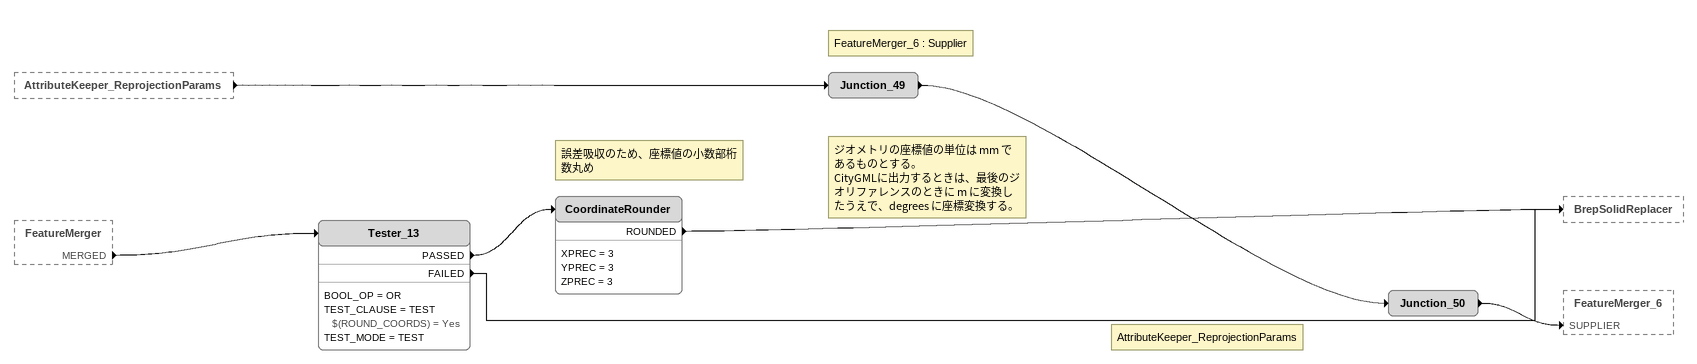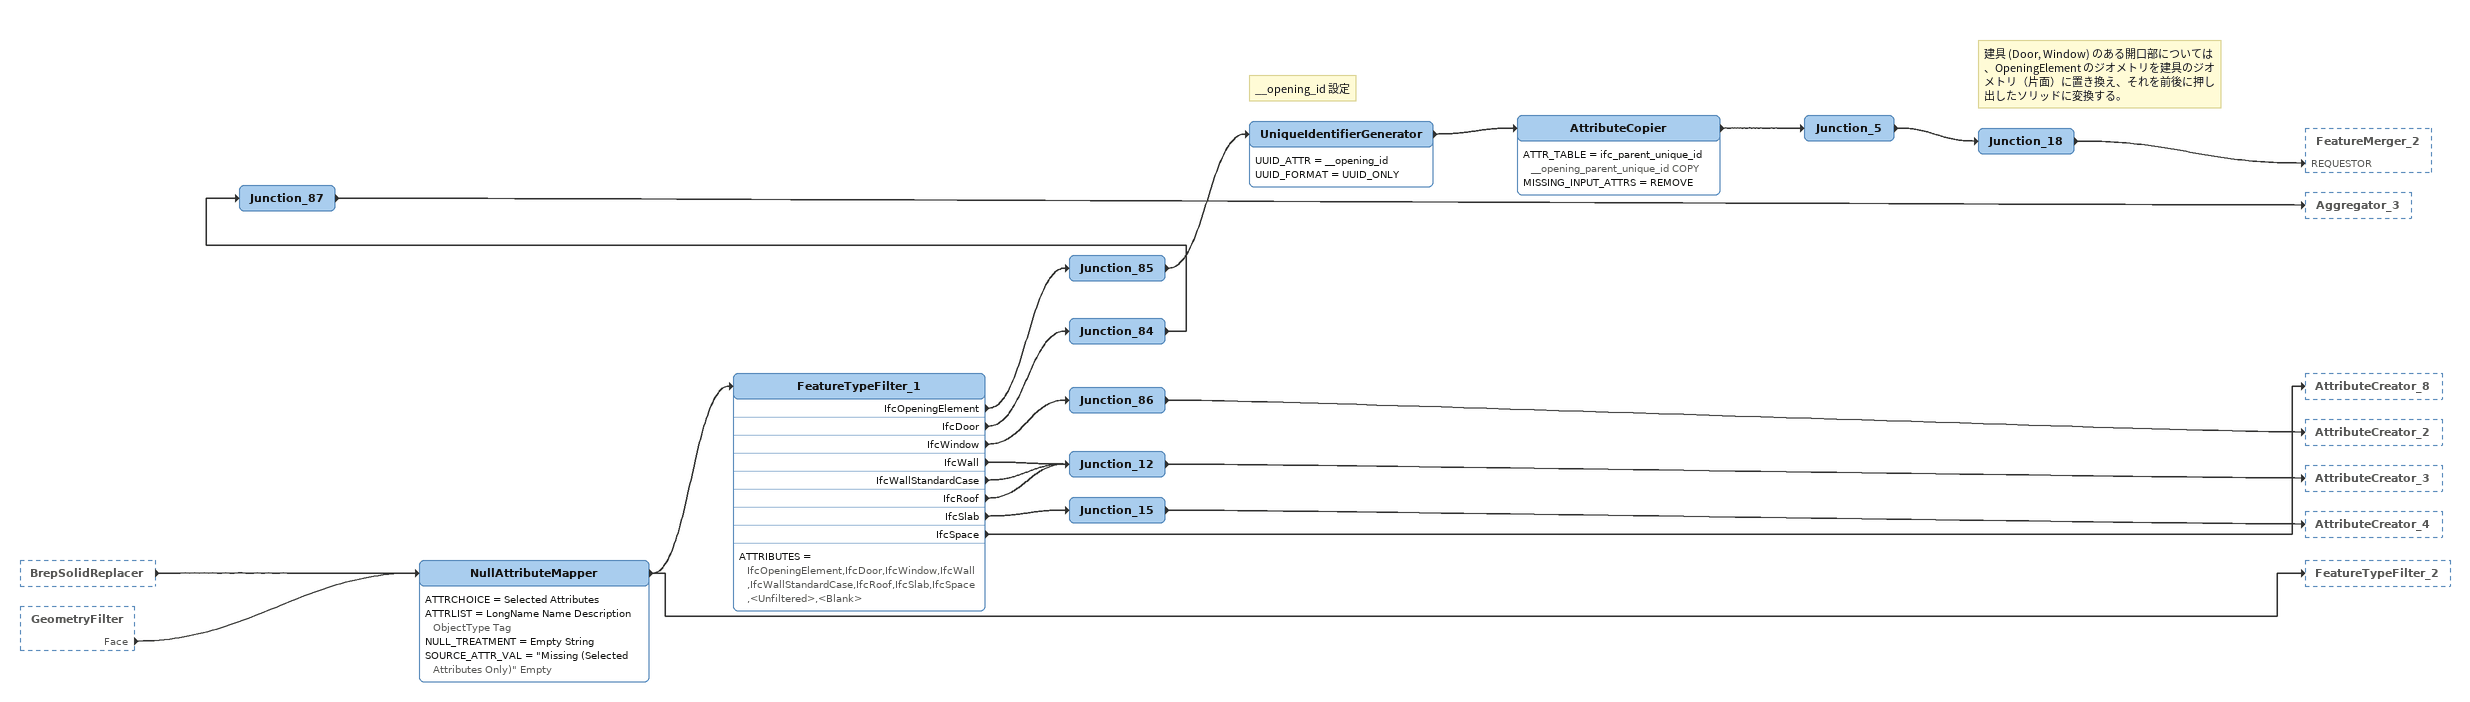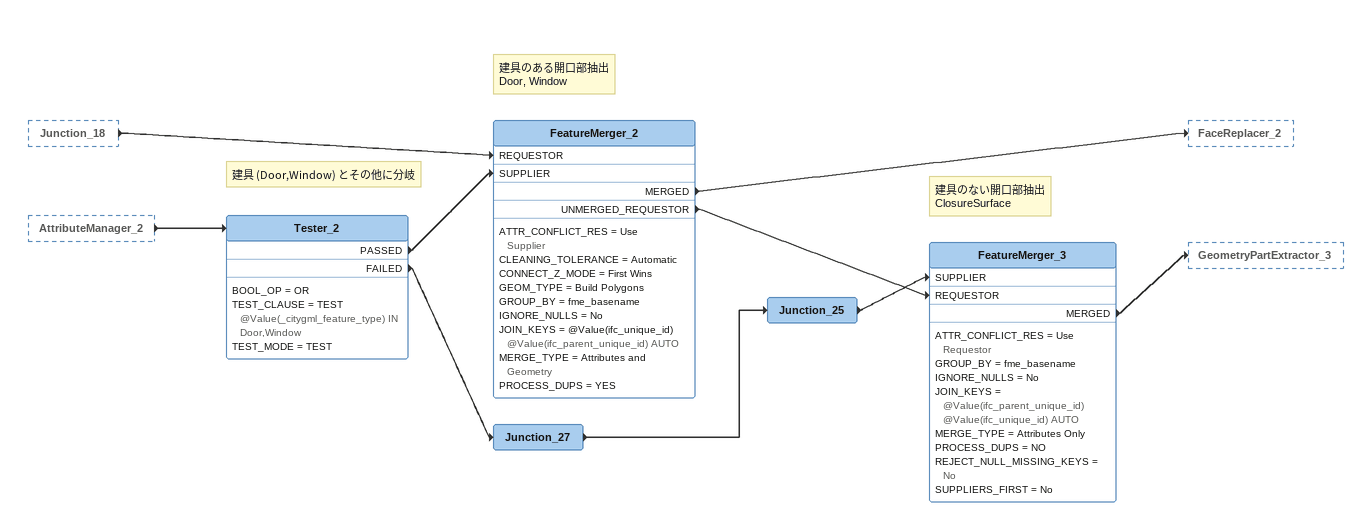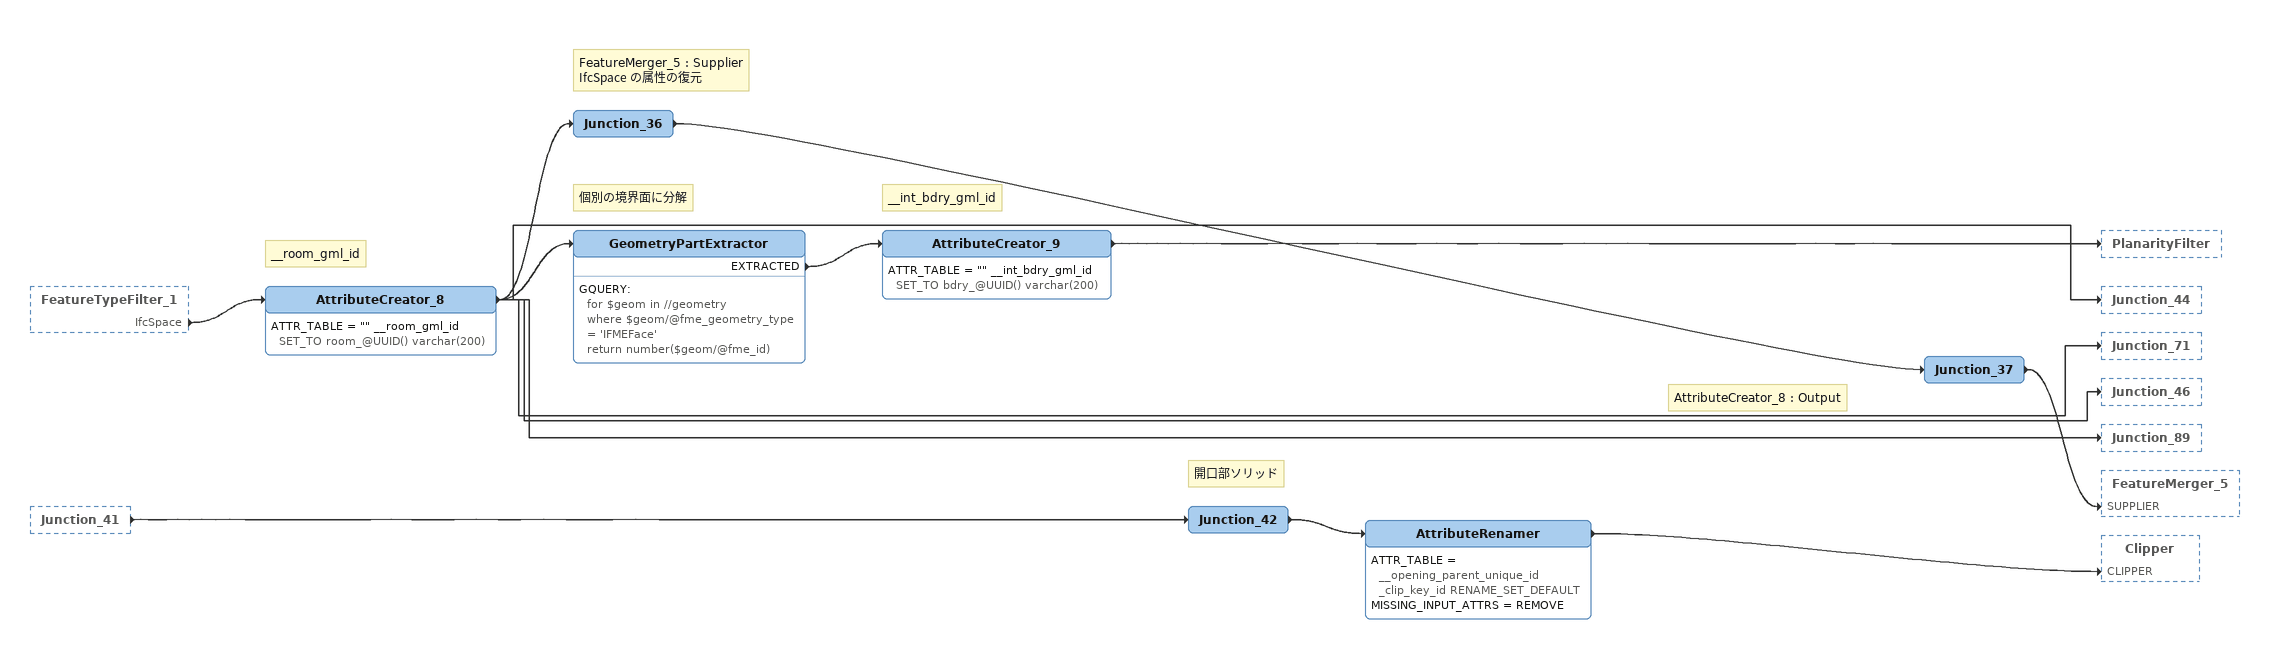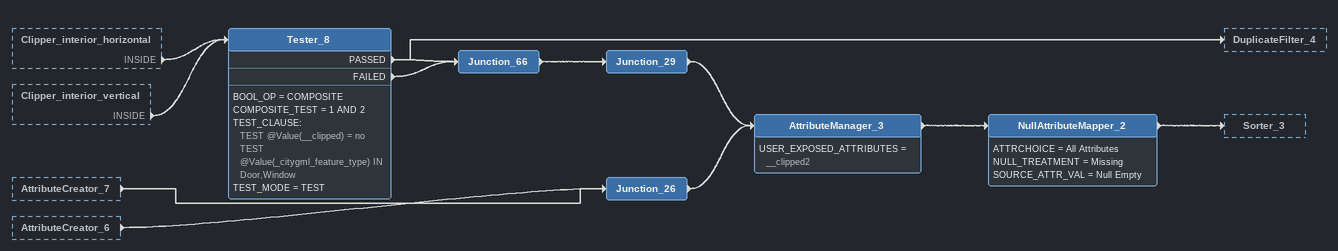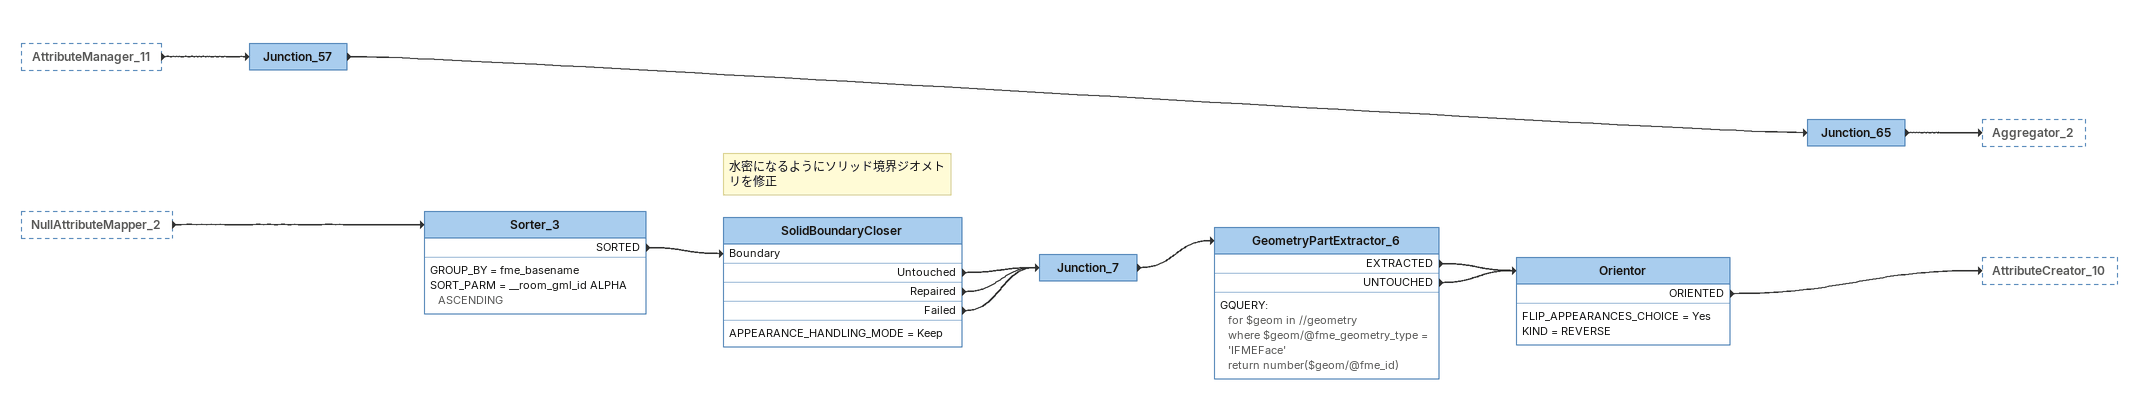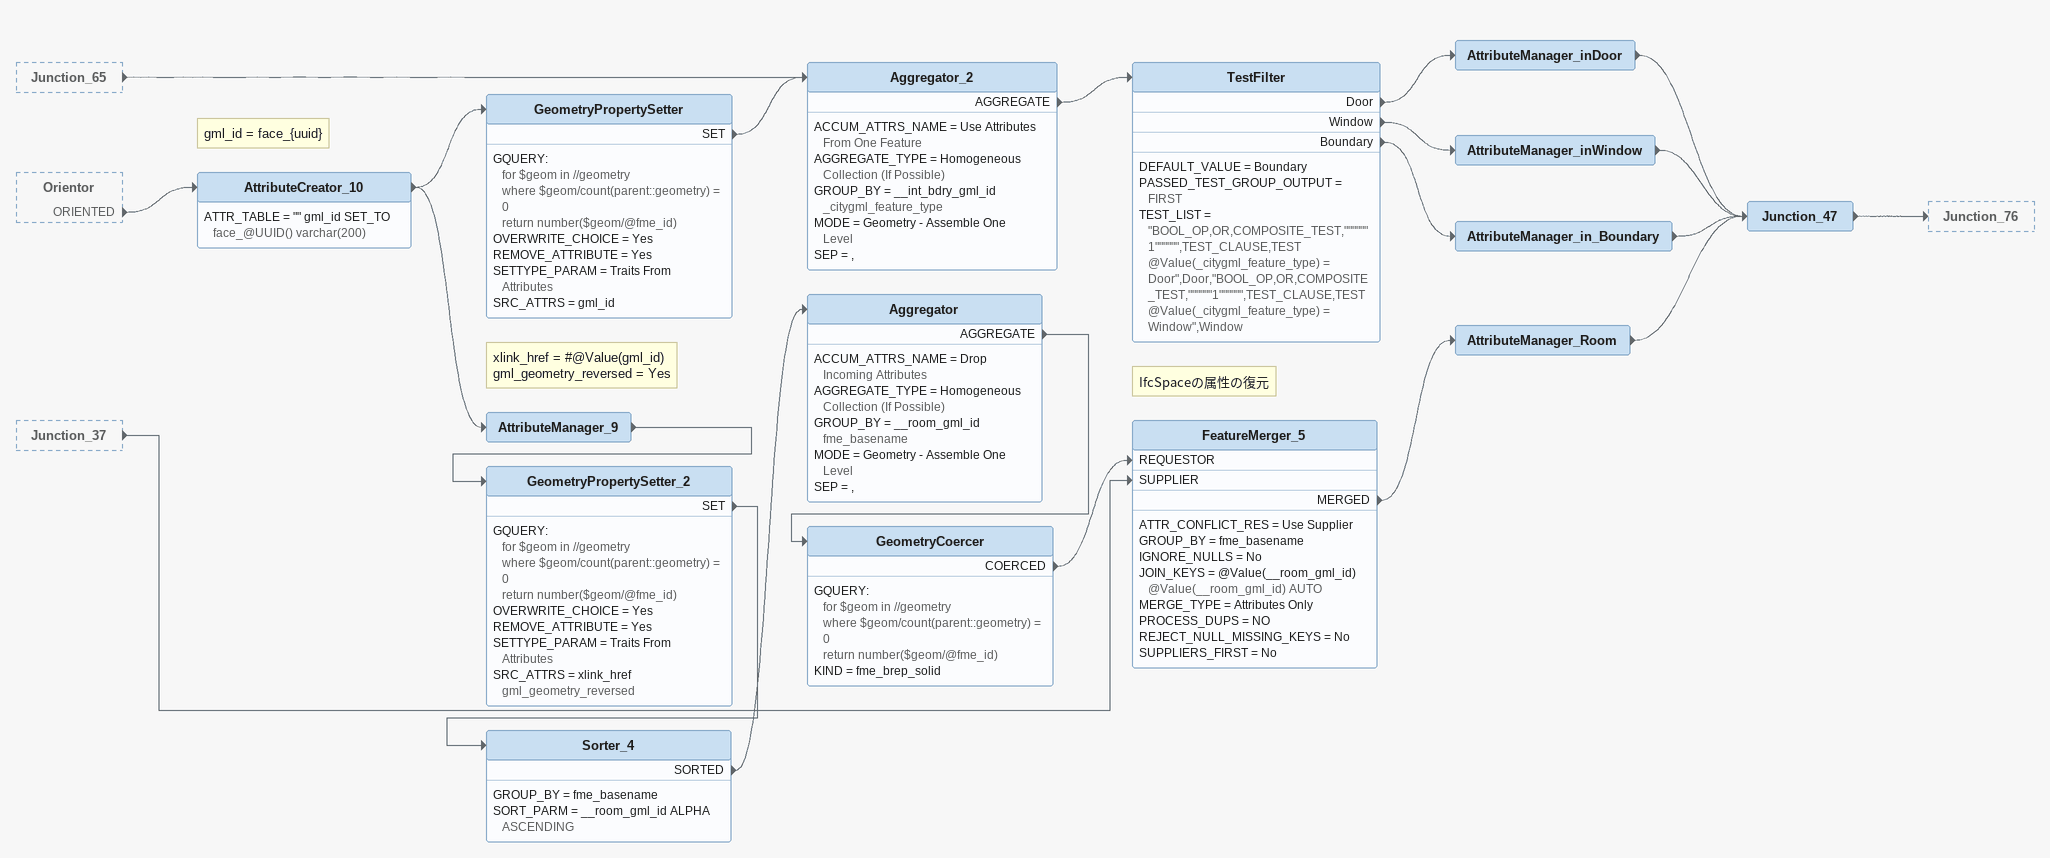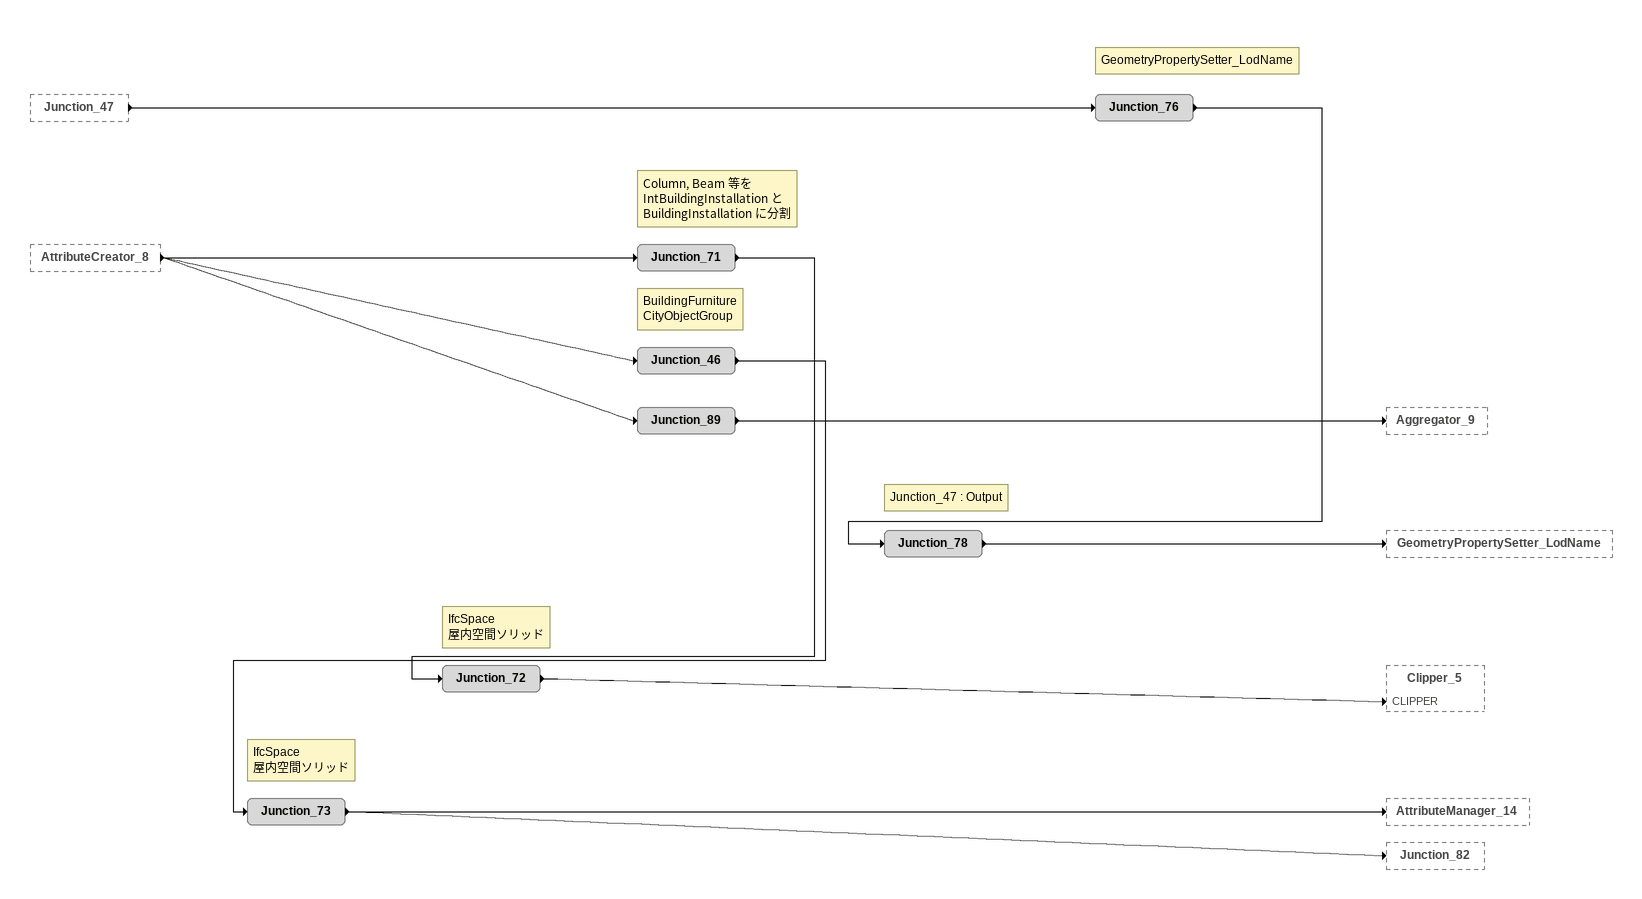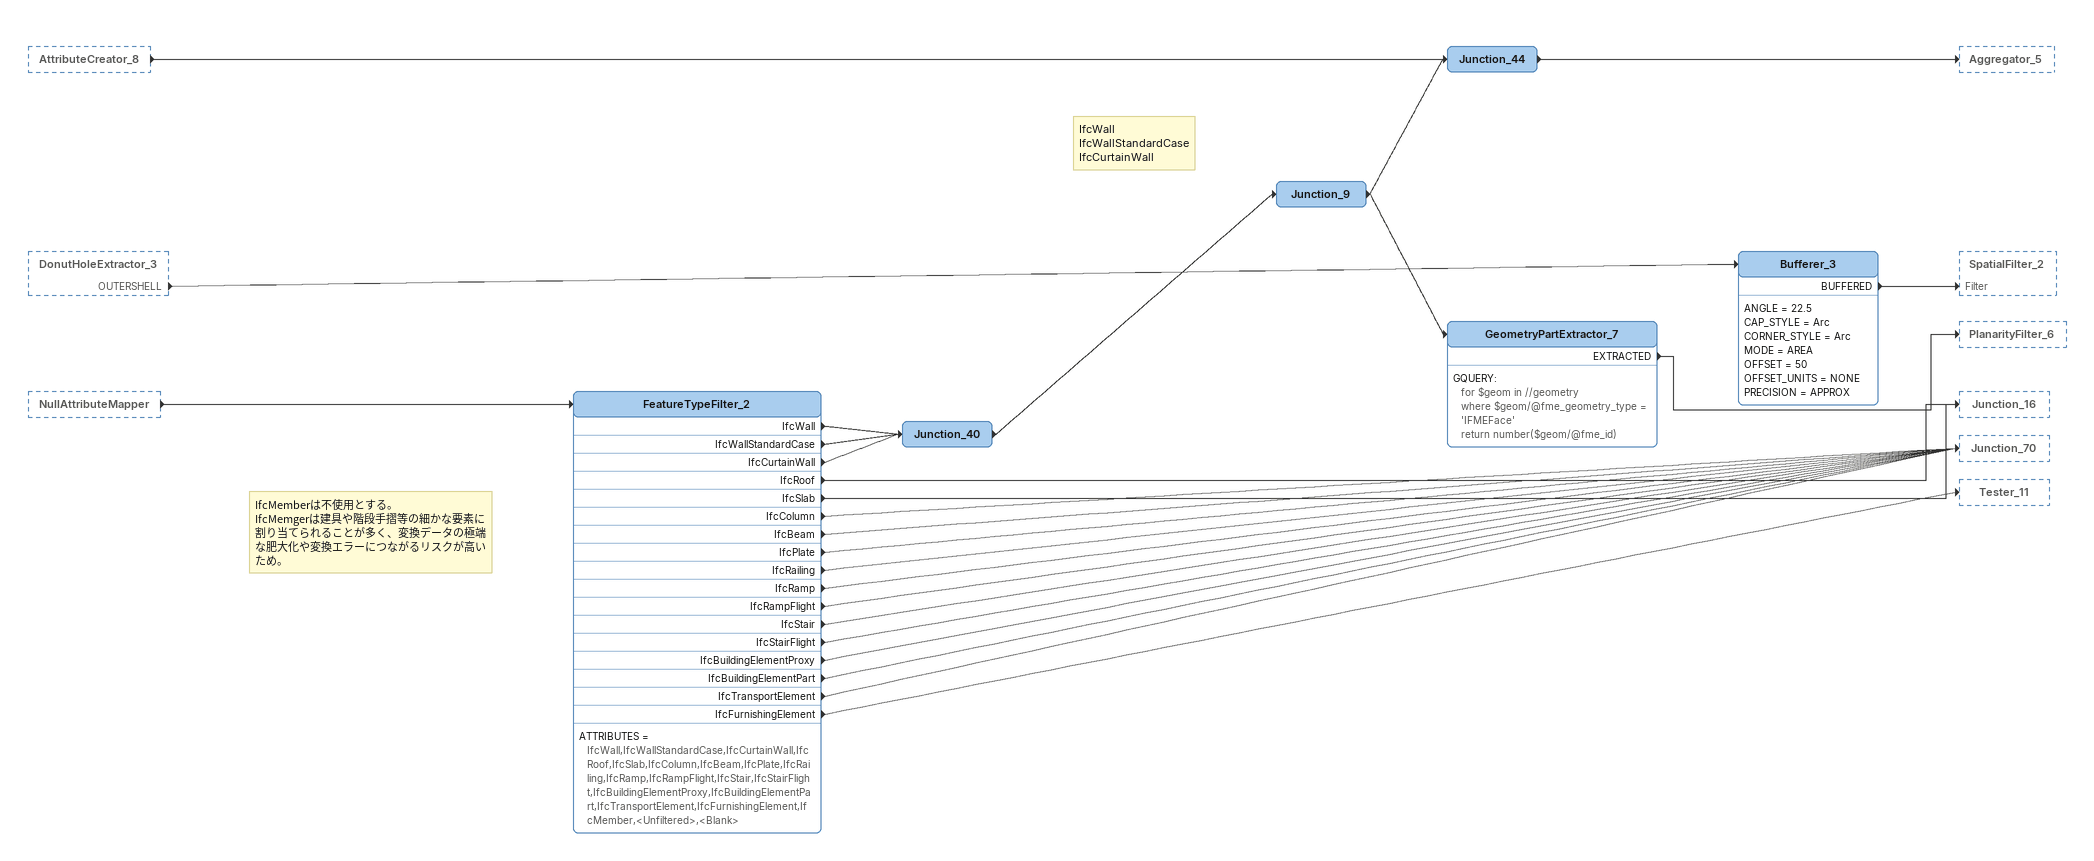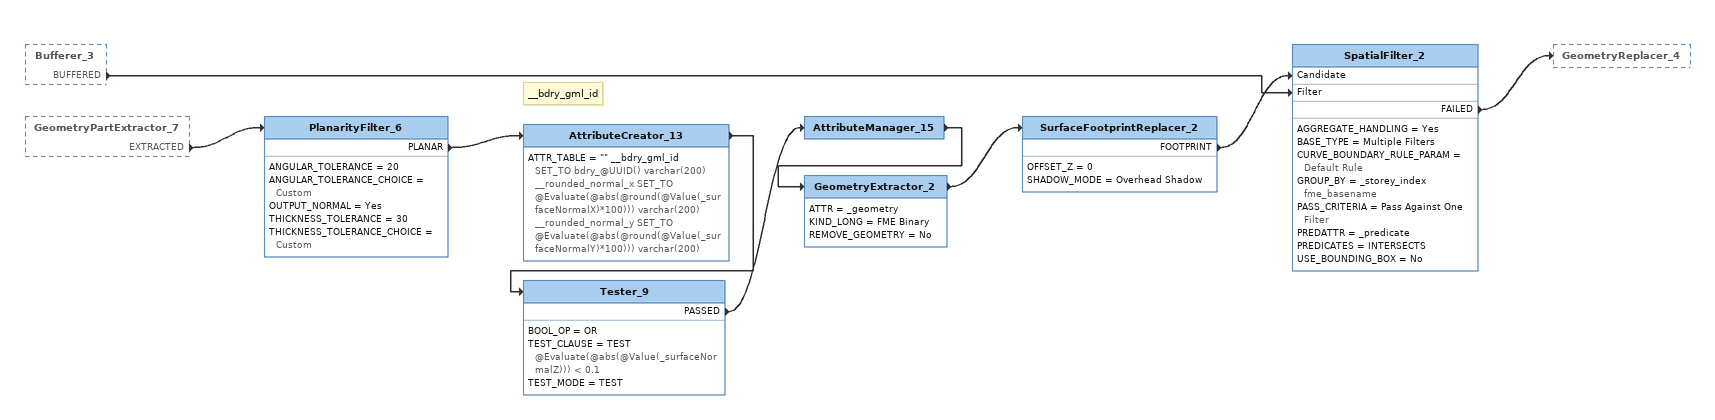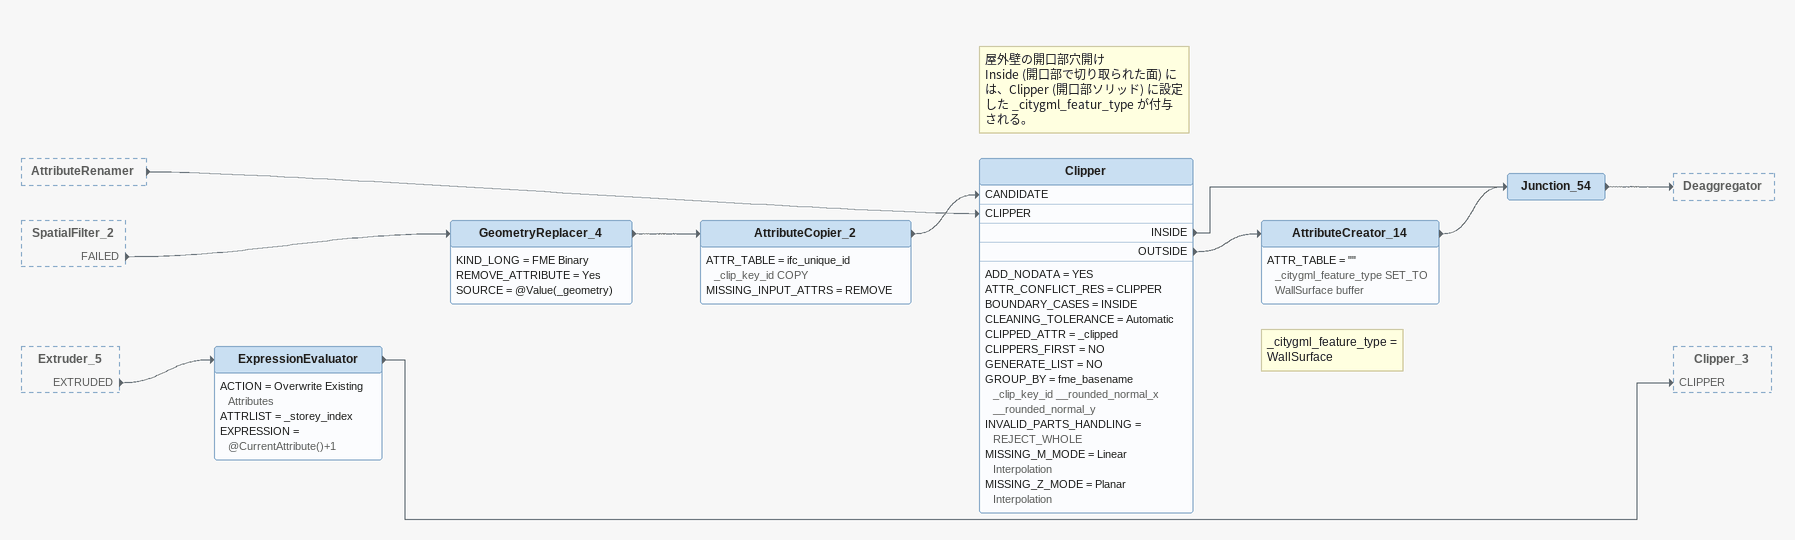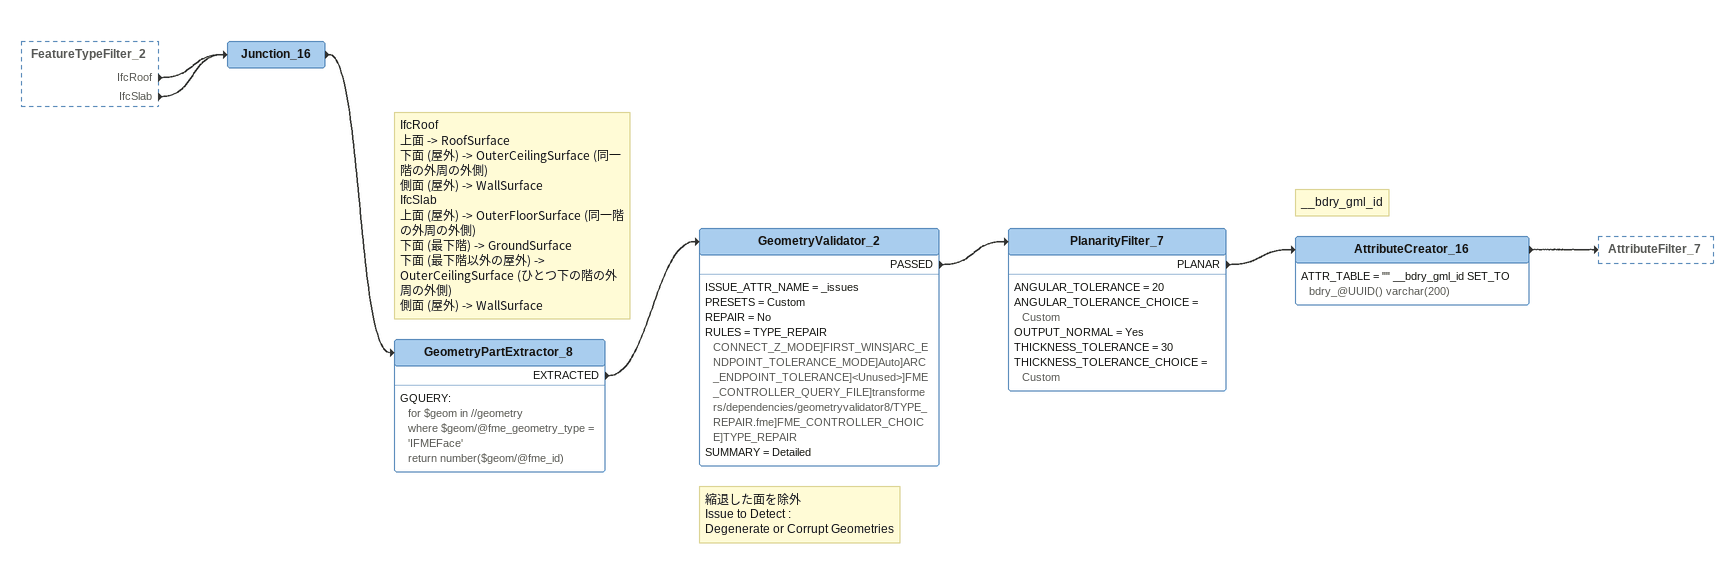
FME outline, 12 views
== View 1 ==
AttributeKeeper_ReprojectionParams [outside]
    -> Junction_49
FeatureMerger [outside]
    MERGED -> Tester_13
Note: FeatureMerger_6 : Supplier
Junction_49
    -> Junction_50
Note: AttributeKeeper_ReprojectionParams
Junction_50
    -> FeatureMerger_6 [SUPPLIER]
Tester_13
    BOOL_OP = OR
    TEST_CLAUSE = TEST $(ROUND_COORDS) = Yes
    TEST_MODE = TEST
    PASSED -> CoordinateRounder
    FAILED -> BrepSolidReplacer
Note: 誤差吸収のため、座標値の小数部桁数丸め
Note: ジオメトリの座標値の単位は mm であるものとする。 / CityGMLに出力するときは、最後のジオリファレンスのときに m に変換したうえで、degrees に座標変換する。
CoordinateRounder
    XPREC = 3
    YPREC = 3
    ZPREC = 3
    ROUNDED -> BrepSolidReplacer

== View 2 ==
BrepSolidReplacer [outside]
    -> NullAttributeMapper
GeometryFilter [outside]
    Face -> NullAttributeMapper
NullAttributeMapper
    ATTRCHOICE = Selected Attributes
    ATTRLIST = LongName Name Description ObjectType Tag
    NULL_TREATMENT = Empty String
    SOURCE_ATTR_VAL = "Missing (Selected Attributes Only)" Empty
    -> FeatureTypeFilter_1
    -> FeatureTypeFilter_2
FeatureTypeFilter_1
    ATTRIBUTES = IfcOpeningElement,IfcDoor,IfcWindow,IfcWall,IfcWallStandardCase,IfcRoof,IfcSlab,IfcSpace,<Unfiltered>,<Blank>
    IfcOpeningElement -> Junction_85
    IfcDoor -> Junction_84
    IfcWindow -> Junction_86
    IfcWall -> Junction_12
    IfcWallStandardCase -> Junction_12
    IfcRoof -> Junction_12
    IfcSlab -> Junction_15
    IfcSpace -> AttributeCreator_8
Junction_85
    -> UniqueIdentifierGenerator
Note: __opening_id 設定
UniqueIdentifierGenerator
    UUID_ATTR = __opening_id
    UUID_FORMAT = UUID_ONLY
    -> AttributeCopier
AttributeCopier
    ATTR_TABLE = ifc_parent_unique_id __opening_parent_unique_id COPY
    MISSING_INPUT_ATTRS = REMOVE
    -> Junction_5
Junction_5
    -> Junction_18
Note: 建具 (Door, Window) のある開口部については、OpeningElement のジオメトリを建具のジオメトリ（片面）に置き換え、それを前後に押し出したソリッドに変換する。
Junction_18
    -> FeatureMerger_2 [REQUESTOR]
Junction_84
    -> Junction_87
Junction_87
    -> Aggregator_3
Junction_86
    -> AttributeCreator_2
Junction_12
    -> AttributeCreator_3
Junction_15
    -> AttributeCreator_4

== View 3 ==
Junction_18 [outside]
    -> FeatureMerger_2 [REQUESTOR]
AttributeManager_2 [outside]
    -> Tester_2
Note: 建具 (Door,Window) とその他に分岐
Tester_2
    BOOL_OP = OR
    TEST_CLAUSE = TEST @Value(_citygml_feature_type) IN Door,Window
    TEST_MODE = TEST
    PASSED -> FeatureMerger_2 [SUPPLIER]
    FAILED -> Junction_27
Note: 建具のある開口部抽出 / Door, Window
FeatureMerger_2
    ATTR_CONFLICT_RES = Use Supplier
    CLEANING_TOLERANCE = Automatic
    CONNECT_Z_MODE = First Wins
    GEOM_TYPE = Build Polygons
    GROUP_BY = fme_basename
    IGNORE_NULLS = No
    JOIN_KEYS = @Value(ifc_unique_id) @Value(ifc_parent_unique_id) AUTO
    MERGE_TYPE = Attributes and Geometry
    PROCESS_DUPS = YES
    MERGED -> FaceReplacer_2
    UNMERGED_REQUESTOR -> FeatureMerger_3 [REQUESTOR]
Junction_27
    -> Junction_25
Junction_25
    -> FeatureMerger_3 [SUPPLIER]
Note: 建具のない開口部抽出 / ClosureSurface
FeatureMerger_3
    ATTR_CONFLICT_RES = Use Requestor
    GROUP_BY = fme_basename
    IGNORE_NULLS = No
    JOIN_KEYS = @Value(ifc_parent_unique_id) @Value(ifc_unique_id) AUTO
    MERGE_TYPE = Attributes Only
    PROCESS_DUPS = NO
    REJECT_NULL_MISSING_KEYS = No
    SUPPLIERS_FIRST = No
    MERGED -> GeometryPartExtractor_3

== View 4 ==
FeatureTypeFilter_1 [outside]
    IfcSpace -> AttributeCreator_8
Junction_41 [outside]
    -> Junction_42
Note: 開口部ソリッド
Junction_42
    -> AttributeRenamer
AttributeRenamer
    ATTR_TABLE = __opening_parent_unique_id _clip_key_id RENAME_SET_DEFAULT
    MISSING_INPUT_ATTRS = REMOVE
    -> Clipper [CLIPPER]
Note: __room_gml_id
AttributeCreator_8
    ATTR_TABLE = "" __room_gml_id SET_TO room_@UUID() varchar(200)
    -> GeometryPartExtractor
    -> Junction_36
    -> Junction_44
    -> Junction_71
    -> Junction_46
    -> Junction_89
Note: FeatureMerger_5 : Supplier / IfcSpace の属性の復元
Junction_36
    -> Junction_37
Note: AttributeCreator_8 : Output
Junction_37
    -> FeatureMerger_5 [SUPPLIER]
Note: 個別の境界面に分解
GeometryPartExtractor
    GQUERY:
      for $geom in //geometry
      where $geom/@fme_geometry_type = 'IFMEFace'
      return number($geom/@fme_id)
    EXTRACTED -> AttributeCreator_9
Note: __int_bdry_gml_id
AttributeCreator_9
    ATTR_TABLE = "" __int_bdry_gml_id SET_TO bdry_@UUID() varchar(200)
    -> PlanarityFilter

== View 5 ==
Clipper_interior_horizontal [outside]
    INSIDE -> Tester_8
Clipper_interior_vertical [outside]
    INSIDE -> Tester_8
AttributeCreator_7 [outside]
    -> Junction_26
AttributeCreator_6 [outside]
    -> Junction_26
Tester_8
    BOOL_OP = COMPOSITE
    COMPOSITE_TEST = 1 AND 2
    TEST_CLAUSE:
      TEST @Value(__clipped) = no
      TEST @Value(_citygml_feature_type) IN Door,Window
    TEST_MODE = TEST
    PASSED -> DuplicateFilter_4
    PASSED -> Junction_66
    FAILED -> Junction_66
Junction_66
    -> Junction_29
Junction_29
    -> AttributeManager_3
Junction_26
    -> AttributeManager_3
AttributeManager_3
    USER_EXPOSED_ATTRIBUTES = __clipped2
    -> NullAttributeMapper_2
NullAttributeMapper_2
    ATTRCHOICE = All Attributes
    NULL_TREATMENT = Missing
    SOURCE_ATTR_VAL = Null Empty
    -> Sorter_3

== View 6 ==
AttributeManager_11 [outside]
    -> Junction_57
NullAttributeMapper_2 [outside]
    -> Sorter_3
Junction_57
    -> Junction_65
Junction_65
    -> Aggregator_2
Sorter_3
    GROUP_BY = fme_basename
    SORT_PARM = __room_gml_id ALPHA ASCENDING
    SORTED -> SolidBoundaryCloser [Boundary]
Note: 水密になるようにソリッド境界ジオメトリを修正
SolidBoundaryCloser
    APPEARANCE_HANDLING_MODE = Keep
    Untouched -> Junction_7
    Repaired -> Junction_7
    Failed -> Junction_7
Junction_7
    -> GeometryPartExtractor_6
GeometryPartExtractor_6
    GQUERY:
      for $geom in //geometry
      where $geom/@fme_geometry_type = 'IFMEFace'
      return number($geom/@fme_id)
    EXTRACTED -> Orientor
    UNTOUCHED -> Orientor
Orientor
    FLIP_APPEARANCES_CHOICE = Yes
    KIND = REVERSE
    ORIENTED -> AttributeCreator_10

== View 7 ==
Junction_65 [outside]
    -> Aggregator_2
Orientor [outside]
    ORIENTED -> AttributeCreator_10
Junction_37 [outside]
    -> FeatureMerger_5 [SUPPLIER]
Note: gml_id = face_{uuid}
AttributeCreator_10
    ATTR_TABLE = "" gml_id SET_TO face_@UUID() varchar(200)
    -> GeometryPropertySetter
    -> AttributeManager_9
GeometryPropertySetter
    GQUERY:
      for $geom in //geometry
      where $geom/count(parent::geometry) = 0
      return number($geom/@fme_id)
    OVERWRITE_CHOICE = Yes
    REMOVE_ATTRIBUTE = Yes
    SETTYPE_PARAM = Traits From Attributes
    SRC_ATTRS = gml_id
    SET -> Aggregator_2
Aggregator_2
    ACCUM_ATTRS_NAME = Use Attributes From One Feature
    AGGREGATE_TYPE = Homogeneous Collection (If Possible)
    GROUP_BY = __int_bdry_gml_id _citygml_feature_type
    MODE = Geometry - Assemble One Level
    SEP = ,
    AGGREGATE -> TestFilter
TestFilter
    DEFAULT_VALUE = Boundary
    PASSED_TEST_GROUP_OUTPUT = FIRST
    TEST_LIST = "BOOL_OP,OR,COMPOSITE_TEST,""""""1"""""",TEST_CLAUSE,TEST @Value(_citygml_feature_type) = Door",Door,"BOOL_OP,OR,COMPOSITE_TEST,""""""1"""""",TEST_CLAUSE,TEST @Value(_citygml_feature_type) = Window",Window
    Door -> AttributeManager_inDoor
    Window -> AttributeManager_inWindow
    Boundary -> AttributeManager_in_Boundary
AttributeManager_inDoor
    -> Junction_47
AttributeManager_inWindow
    -> Junction_47
AttributeManager_in_Boundary
    -> Junction_47
Note: xlink_href = #@Value(gml_id) / gml_geometry_reversed = Yes
AttributeManager_9
    -> GeometryPropertySetter_2
GeometryPropertySetter_2
    GQUERY:
      for $geom in //geometry
      where $geom/count(parent::geometry) = 0
      return number($geom/@fme_id)
    OVERWRITE_CHOICE = Yes
    REMOVE_ATTRIBUTE = Yes
    SETTYPE_PARAM = Traits From Attributes
    SRC_ATTRS = xlink_href gml_geometry_reversed
    SET -> Sorter_4
Sorter_4
    GROUP_BY = fme_basename
    SORT_PARM = __room_gml_id ALPHA ASCENDING
    SORTED -> Aggregator
Aggregator
    ACCUM_ATTRS_NAME = Drop Incoming Attributes
    AGGREGATE_TYPE = Homogeneous Collection (If Possible)
    GROUP_BY = __room_gml_id fme_basename
    MODE = Geometry - Assemble One Level
    SEP = ,
    AGGREGATE -> GeometryCoercer
GeometryCoercer
    GQUERY:
      for $geom in //geometry
      where $geom/count(parent::geometry) = 0
      return number($geom/@fme_id)
    KIND = fme_brep_solid
    COERCED -> FeatureMerger_5 [REQUESTOR]
Note: IfcSpaceの属性の復元
FeatureMerger_5
    ATTR_CONFLICT_RES = Use Supplier
    GROUP_BY = fme_basename
    IGNORE_NULLS = No
    JOIN_KEYS = @Value(__room_gml_id) @Value(__room_gml_id) AUTO
    MERGE_TYPE = Attributes Only
    PROCESS_DUPS = NO
    REJECT_NULL_MISSING_KEYS = No
    SUPPLIERS_FIRST = No
    MERGED -> AttributeManager_Room
AttributeManager_Room
    -> Junction_47
Junction_47
    -> Junction_76

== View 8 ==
Junction_47 [outside]
    -> Junction_76
AttributeCreator_8 [outside]
    -> Junction_71
    -> Junction_46
    -> Junction_89
Note: GeometryPropertySetter_LodName
Junction_76
    -> Junction_78
Note: Junction_47 : Output
Junction_78
    -> GeometryPropertySetter_LodName
Note: Column, Beam 等を / IntBuildingInstallation と / BuildingInstallation に分割
Junction_71
    -> Junction_72
Note: IfcSpace / 屋内空間ソリッド
Junction_72
    -> Clipper_5 [CLIPPER]
Note: BuildingFurniture / CityObjectGroup
Junction_46
    -> Junction_73
Note: IfcSpace / 屋内空間ソリッド
Junction_73
    -> AttributeManager_14
    -> Junction_82
Junction_89
    -> Aggregator_9

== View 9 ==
AttributeCreator_8 [outside]
    -> Junction_44
DonutHoleExtractor_3 [outside]
    OUTERSHELL -> Bufferer_3
NullAttributeMapper [outside]
    -> FeatureTypeFilter_2
Bufferer_3
    ANGLE = 22.5
    CAP_STYLE = Arc
    CORNER_STYLE = Arc
    MODE = AREA
    OFFSET = 50
    OFFSET_UNITS = NONE
    PRECISION = APPROX
    BUFFERED -> SpatialFilter_2 [Filter]
Note: IfcMemberは不使用とする。 / IfcMemgerは建具や階段手摺等の細かな要素に割り当てられることが多く、変換データの極端な肥大化や変換エラーにつながるリスクが高いため。
FeatureTypeFilter_2
    ATTRIBUTES = IfcWall,IfcWallStandardCase,IfcCurtainWall,IfcRoof,IfcSlab,IfcColumn,IfcBeam,IfcPlate,IfcRailing,IfcRamp,IfcRampFlight,IfcStair,IfcStairFlight,IfcBuildingElementProxy,IfcBuildingElementPart,IfcTransportElement,IfcFurnishingElement,IfcMember,<Unfiltered>,<Blank>
    IfcWall -> Junction_40
    IfcWallStandardCase -> Junction_40
    IfcCurtainWall -> Junction_40
    IfcRoof -> Junction_16
    IfcSlab -> Junction_16
    IfcColumn -> Junction_70
    IfcBeam -> Junction_70
    IfcPlate -> Junction_70
    IfcRailing -> Junction_70
    IfcRamp -> Junction_70
    IfcRampFlight -> Junction_70
    IfcStair -> Junction_70
    IfcStairFlight -> Junction_70
    IfcBuildingElementProxy -> Junction_70
    IfcBuildingElementPart -> Junction_70
    IfcTransportElement -> Junction_70
    IfcFurnishingElement -> Tester_11
Junction_40
    -> Junction_9
Note: IfcWall / IfcWallStandardCase / IfcCurtainWall
Junction_9
    -> GeometryPartExtractor_7
    -> Junction_44
Junction_44
    -> Aggregator_5
GeometryPartExtractor_7
    GQUERY:
      for $geom in //geometry
      where $geom/@fme_geometry_type = 'IFMEFace'
      return number($geom/@fme_id)
    EXTRACTED -> PlanarityFilter_6

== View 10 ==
Bufferer_3 [outside]
    BUFFERED -> SpatialFilter_2 [Filter]
GeometryPartExtractor_7 [outside]
    EXTRACTED -> PlanarityFilter_6
PlanarityFilter_6
    ANGULAR_TOLERANCE = 20
    ANGULAR_TOLERANCE_CHOICE = Custom
    OUTPUT_NORMAL = Yes
    THICKNESS_TOLERANCE = 30
    THICKNESS_TOLERANCE_CHOICE = Custom
    PLANAR -> AttributeCreator_13
Note: __bdry_gml_id
AttributeCreator_13
    ATTR_TABLE = "" __bdry_gml_id SET_TO bdry_@UUID() varchar(200)  __rounded_normal_x SET_TO @Evaluate(@abs(@round(@Value(_surfaceNormalX)*100))) varchar(200)  __rounded_normal_y SET_TO @Evaluate(@abs(@round(@Value(_surfaceNormalY)*100))) varchar(200)
    -> Tester_9
Tester_9
    BOOL_OP = OR
    TEST_CLAUSE = TEST @Evaluate(@abs(@Value(_surfaceNormalZ))) < 0.1
    TEST_MODE = TEST
    PASSED -> AttributeManager_15
AttributeManager_15
    -> GeometryExtractor_2
GeometryExtractor_2
    ATTR = _geometry
    KIND_LONG = FME Binary
    REMOVE_GEOMETRY = No
    -> SurfaceFootprintReplacer_2
SurfaceFootprintReplacer_2
    OFFSET_Z = 0
    SHADOW_MODE = Overhead Shadow
    FOOTPRINT -> SpatialFilter_2 [Candidate]
SpatialFilter_2
    AGGREGATE_HANDLING = Yes
    BASE_TYPE = Multiple Filters
    CURVE_BOUNDARY_RULE_PARAM = Default Rule
    GROUP_BY = _storey_index fme_basename
    PASS_CRITERIA = Pass Against One Filter
    PREDATTR = _predicate
    PREDICATES = INTERSECTS
    USE_BOUNDING_BOX = No
    FAILED -> GeometryReplacer_4

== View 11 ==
AttributeRenamer [outside]
    -> Clipper [CLIPPER]
SpatialFilter_2 [outside]
    FAILED -> GeometryReplacer_4
Extruder_5 [outside]
    EXTRUDED -> ExpressionEvaluator
ExpressionEvaluator
    ACTION = Overwrite Existing Attributes
    ATTRLIST = _storey_index
    EXPRESSION = @CurrentAttribute()+1
    -> Clipper_3 [CLIPPER]
GeometryReplacer_4
    KIND_LONG = FME Binary
    REMOVE_ATTRIBUTE = Yes
    SOURCE = @Value(_geometry)
    -> AttributeCopier_2
AttributeCopier_2
    ATTR_TABLE = ifc_unique_id _clip_key_id COPY
    MISSING_INPUT_ATTRS = REMOVE
    -> Clipper [CANDIDATE]
Note: 屋外壁の開口部穴開け / Inside (開口部で切り取られた面) には、Clipper (開口部ソリッド) に設定した _citygml_featur_type が付与される。
Clipper
    ADD_NODATA = YES
    ATTR_CONFLICT_RES = CLIPPER
    BOUNDARY_CASES = INSIDE
    CLEANING_TOLERANCE = Automatic
    CLIPPED_ATTR = _clipped
    CLIPPERS_FIRST = NO
    GENERATE_LIST = NO
    GROUP_BY = fme_basename _clip_key_id __rounded_normal_x __rounded_normal_y
    INVALID_PARTS_HANDLING = REJECT_WHOLE
    MISSING_M_MODE = Linear Interpolation
    MISSING_Z_MODE = Planar Interpolation
    INSIDE -> Junction_54
    OUTSIDE -> AttributeCreator_14
Note: _citygml_feature_type = WallSurface
AttributeCreator_14
    ATTR_TABLE = "" _citygml_feature_type SET_TO WallSurface buffer
    -> Junction_54
Junction_54
    -> Deaggregator

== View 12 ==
FeatureTypeFilter_2 [outside]
    IfcRoof -> Junction_16
    IfcSlab -> Junction_16
Junction_16
    -> GeometryPartExtractor_8
Note: IfcRoof / 上面 -> RoofSurface / 下面 (屋外) -> OuterCeilingSurface (同一階の外周の外側) / 側面 (屋外) -> WallSurface / IfcSlab / 上面 (屋外) -> OuterFloorSurface (同一階の外周の外側) / 下面 (最下階) -> GroundSurface / 下面 (最下階以外の屋外) -> OuterCeilingSurface (ひとつ下の階の外周の外側) / 側面 (屋外) -> WallSurface
GeometryPartExtractor_8
    GQUERY:
      for $geom in //geometry
      where $geom/@fme_geometry_type = 'IFMEFace'
      return number($geom/@fme_id)
    EXTRACTED -> GeometryValidator_2
Note: 縮退した面を除外 / Issue to Detect : / Degenerate or Corrupt Geometries
GeometryValidator_2
    ISSUE_ATTR_NAME = _issues
    PRESETS = Custom
    REPAIR = No
    RULES = TYPE_REPAIR CONNECT_Z_MODE]FIRST_WINS]ARC_ENDPOINT_TOLERANCE_MODE]Auto]ARC_ENDPOINT_TOLERANCE]<Unused>]FME_CONTROLLER_QUERY_FILE]transformers/dependencies/geometryvalidator8/TYPE_REPAIR.fme]FME_CONTROLLER_CHOICE]TYPE_REPAIR
    SUMMARY = Detailed
    PASSED -> PlanarityFilter_7
PlanarityFilter_7
    ANGULAR_TOLERANCE = 20
    ANGULAR_TOLERANCE_CHOICE = Custom
    OUTPUT_NORMAL = Yes
    THICKNESS_TOLERANCE = 30
    THICKNESS_TOLERANCE_CHOICE = Custom
    PLANAR -> AttributeCreator_16
Note: __bdry_gml_id
AttributeCreator_16
    ATTR_TABLE = "" __bdry_gml_id SET_TO bdry_@UUID() varchar(200)
    -> AttributeFilter_7
